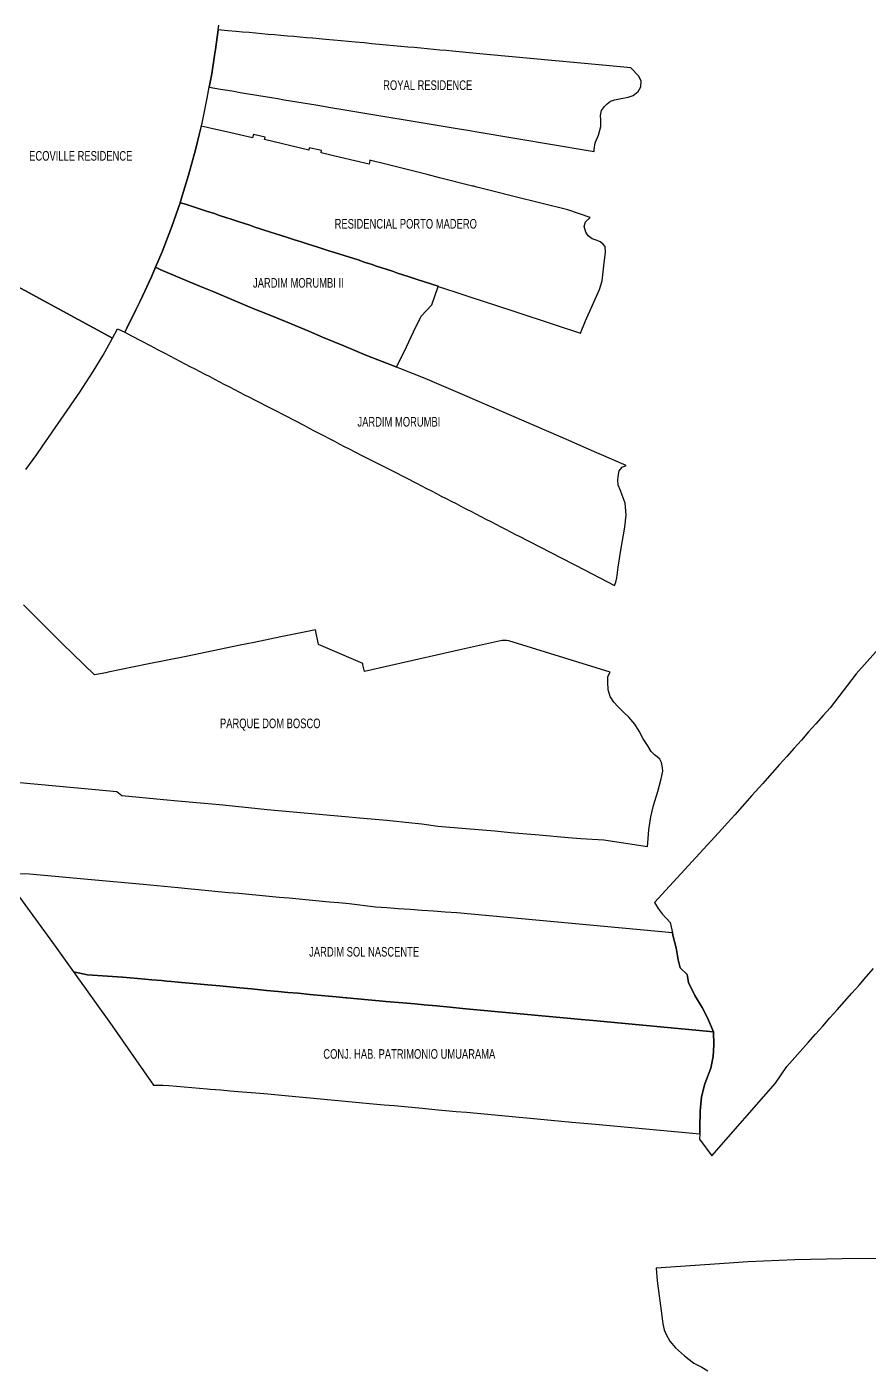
# Model space of a CAD drawing. Header units: millimetres. Extents: x 247112 to 276794, y 7363827 to 7397094.
# Drawn here: x 266880 to 267802, y 7368432 to 7369901 of the extents above; entities that cross this region are included whole.
import ezdxf
from ezdxf.enums import TextEntityAlignment as Align

# ---------------------------------------------------------------- set-up
doc = ezdxf.new("R2010")
doc.units = ezdxf.units.MM
doc.layers.add('BAIRRO', color=3, linetype='Continuous')
doc.styles.add('GEOMAIS', font='', dxfattribs={"width": 0.7, "height": 0.2})
doc.styles.get('GEOMAIS').set_extended_font_data('Arial')

msp = doc.modelspace()

# ---------------------------------------------------------------- linework, layer by layer
at = {"layer": 'BAIRRO'}
for points in [[(266839.55211, 7369632.99308), (266973.4747, 7369560.2773), (266978.90757, 7369570.71894), (266986.97574, 7369566.87727), (266989.11597, 7369571.2473), (266999.04716, 7369591.52532), (267003.61803, 7369600.85835), (267016.17073, 7369627.67264), (267020.56442, 7369637.98794), (267027.7729, 7369654.91169), (267038.41021, 7369682.54182), (267047.40916, 7369708.71645), (267048.68676, 7369712.43251), (267056.78468, 7369738.80708), (267064.45024, 7369766.6945), (267071.2661, 7369794.80167), (267071.48489, 7369795.84062), (267077.22598, 7369823.10272), (267079.44822, 7369835.31479), (267082.06115, 7369849.67391), (267085.20104, 7369869.73752), (267086.23692, 7369876.35669), (267089.07097, 7369897.9544), (267089.75072, 7369903.13468)], [(266878.4627, 7369416.68013), (266890.74115, 7369433.26974), (266896.97539, 7369442.05216), (266937.81797, 7369501.44959), (266941.13527, 7369506.42249), (266952.46905, 7369524.03753), (266963.25231, 7369541.99487), (266973.4747, 7369560.2773), (266839.55211, 7369632.99308)], [(266780.80843, 7369082.52837), (266954.97186, 7369066.26367), (266978.30075, 7369064.08504), (266983.60522, 7369059.84443), (267029.17065, 7369055.57763), (267045.11528, 7369054.08456), (267073.89966, 7369051.38916), (267090.75043, 7369050.04196), (267122.20001, 7369046.75395), (267142.96069, 7369044.58345), (267228.06876, 7369036.94674), (267243.807, 7369035.52021), (267273.78836, 7369032.84928), (267301.08552, 7369030.04425), (267312.07451, 7369028.91503), (267329.70142, 7369026.47181), (267360.47579, 7369023.76866), (267391.91886, 7369021.00676), (267409.16252, 7369019.49212), (267440.47175, 7369016.74198), (267472.28498, 7369013.94758), (267486.11757, 7369012.73255), (267511.26039, 7369011.28673), (267559.0236, 7369004.1557), (267559.42596, 7369008.17935), (267560.67007, 7369022.38295), (267562.84726, 7369036.58655), (267565.75019, 7369048.8203), (267570.31193, 7369064.37169), (267574.04426, 7369078.05691), (267575.70308, 7369086.62313), (267575.63828, 7369090.25179), (267574.34233, 7369095.95396), (267572.4632, 7369099.71221), (267569.67691, 7369102.23931), (267566.76103, 7369104.50722), (267563.26197, 7369108.07108), (267559.33478, 7369114.16089), (267554.27248, 7369121.97129), (267550.078, 7369130.36024), (267545.16034, 7369137.88138), (267538.50703, 7369145.54714), (267532.72155, 7369150.89872), (267526.64679, 7369157.26275), (267522.16304, 7369161.89114), (267518.25783, 7369168.25518), (267516.08828, 7369175.3424), (267515.50973, 7369183.87599), (267515.50654, 7369189.93083), (267518.13754, 7369195.03016), (267432.0225, 7369221.46304), (267432.0225, 7369221.46304), (267407.39206, 7369229.02332), (267404.80165, 7369229.5214), (267402.16747, 7369229.66063), (267400.19286, 7369229.52772), (267398.24234, 7369229.19274), (267355.62493, 7369219.59489), (267281.25798, 7369202.84674), (267249.19631, 7369195.62615), (267247.61414, 7369202.96397), (267247.32928, 7369204.2851), (267199.12533, 7369225.19462), (267195.60931, 7369241.29247), (267187.04774, 7369239.52832), (267157.61959, 7369233.46453), (267128.48994, 7369227.46224), (267113.12132, 7369224.29547), (267083.82711, 7369218.25928), (267054.20429, 7369212.15537), (267011.48018, 7369203.4326), (266968.83078, 7369194.79676), (266966.11128, 7369194.24611), (266953.87038, 7369191.76751), (266930.12682, 7369215.03068), (266918.60752, 7369225.81771), (266897.21013, 7369247.2151), (266875.95526, 7369268.46996)], [(267826.85136, 7369237.02439), (267787.66373, 7369193.11895), (267758.94647, 7369155.74211), (267751.45505, 7369147.3488), (267743.46441, 7369138.39617), (267735.47377, 7369129.44353), (267727.48314, 7369120.49089), (267719.4925, 7369111.53826), (267711.50186, 7369102.58562), (267703.51122, 7369093.63299), (267695.52058, 7369084.68035), (267684.86639, 7369072.7435), (267673.2051, 7369059.6783), (267662.55091, 7369047.74145), (267654.56027, 7369038.78882), (267646.56963, 7369029.83618), (267640.65485, 7369023.20933), (267566.78695, 7368942.65618), (267570.93398, 7368936.02092), (267575.1847, 7368930.42242), (267584.00229, 7368920.9803), (267586.33611, 7368909.6781), (267586.92081, 7368906.84652), (267590.5702, 7368893.24425), (267592.56078, 7368879.97373), (267594.88312, 7368871.18201), (267602.63498, 7368863.82137), (267604.0066, 7368855.09151), (267610.97362, 7368840.99159), (267618.93593, 7368827.88696), (267624.72886, 7368816.55971), (267631.41412, 7368801.18614), (267631.87428, 7368787.07483), (267631.04487, 7368774.30196), (267628.39077, 7368761.3632), (267621.92139, 7368744.11153), (267618.10612, 7368730.01161), (267616.77907, 7368714.25287), (267616.4473, 7368696.33768), (267616.23334, 7368689.54425), (267616.04919, 7368683.69751), (267629.37888, 7368665.61662), (267699.16591, 7368745.14251), (267711.70635, 7368763.20501), (267734.93963, 7368789.47432), (267742.89296, 7368798.46697), (267750.8463, 7368807.45962), (267758.79964, 7368816.45227), (267766.75298, 7368825.44492), (267774.70632, 7368834.43757), (267782.65965, 7368843.43022), (267790.61299, 7368852.42287), (267798.56633, 7368861.41552), (267806.51967, 7368870.40817)], [(266853.12102, 7368974.29268), (266910.78642, 7368894.77783), (266930.71748, 7368866.93924), (266946.11342, 7368863.65076), (266984.46347, 7368860.84842), (267001.16148, 7368859.66596), (267016.53672, 7368858.24431), (267027.25918, 7368857.25287), (267032.92619, 7368856.72887), (267038.22187, 7368856.23921), (267048.96666, 7368855.2457), (267061.7486, 7368854.06383), (267077.91103, 7368852.60709), (267091.01024, 7368851.42748), (267101.74368, 7368850.46092), (267112.93038, 7368849.45354), (267125.77906, 7368848.2965), (267141.98106, 7368846.47948), (267154.82822, 7368845.32258), (267165.5726, 7368844.35503), (267176.80461, 7368843.34357), (267189.64518, 7368842.18726), (267205.79015, 7368840.71449), (267218.1777, 7368839.56782), (267229.10683, 7368838.55614), (267230.02866, 7368838.47081), (267241.77974, 7368837.38306), (267253.43455, 7368836.30421), (267265.2079, 7368835.21439), (267272.74676, 7368834.51654), (267291.45352, 7368832.91792), (267304.50234, 7368831.71003), (267314.69335, 7368830.76668), (267328.13795, 7368829.52216), (267343.14085, 7368828.10859), (267356.4469, 7368826.86591), (267368.4513, 7368825.74479), (267380.29974, 7368824.63824), (267392.14818, 7368823.53168), (267403.99662, 7368822.42513), (267415.84506, 7368821.31857), (267427.6935, 7368820.21202), (267439.54194, 7368819.10547), (267451.39038, 7368817.99891), (267463.23882, 7368816.89236), (267475.08727, 7368815.78581), (267486.61709, 7368814.70901), (267499.56077, 7368813.50017), (267631.41412, 7368801.18614), (267624.72886, 7368816.55971), (267618.93593, 7368827.88696), (267610.97362, 7368840.99159), (267604.0066, 7368855.09151), (267602.63498, 7368863.82137), (267594.88312, 7368871.18201), (267592.56078, 7368879.97373), (267590.5702, 7368893.24425), (267586.92081, 7368906.84652), (267586.33611, 7368909.6781), (267586.33611, 7368909.6781), (267350.548, 7368931.35047), (267337.55675, 7368932.28509), (267324.79138, 7368933.20346), (267311.9668, 7368934.12609), (267299.22133, 7368935.04303), (267286.15288, 7368935.98321), (267273.74588, 7368936.8758), (267261.26582, 7368937.77364), (267232.47654, 7368941.23952), (267221.26094, 7368942.28364), (267210.59539, 7368943.27654), (267199.59751, 7368944.30038), (267188.75495, 7368945.30977), (267177.8224, 7368946.32753), (267166.69012, 7368947.36389), (267155.8748, 7368948.37073), (267145.01879, 7368949.38137), (267133.96644, 7368950.41029), (267122.81778, 7368951.44817), (267111.91167, 7368952.46347), (267100.91379, 7368953.48731), (267089.08899, 7368954.58813), (267078.51148, 7368955.57284), (267067.20185, 7368956.62571), (267055.97654, 7368957.67073), (267045.41446, 7368958.654), (267007.06229, 7368962.37849), (266950.56703, 7368967.48379), (266882.81853, 7368973.79081), (266864.44288, 7368973.95173)], [(268020.91811, 7368553.15797), (267772.00716, 7368552.71586), (267720.35377, 7368551.79335), (267668.74518, 7368549.45302), (267668.74518, 7368549.45302), (267648.5096, 7368548.14733), (267568.42069, 7368542.54613), (267569.82939, 7368528.65771), (267574.04756, 7368495.93587), (267575.80375, 7368481.75121), (267577.28976, 7368474.99661), (267579.45124, 7368469.99821), (267583.63909, 7368462.43306), (267589.71823, 7368455.27319), (267599.44485, 7368446.6273), (267609.71184, 7368438.52178), (267618.49281, 7368434.06375), (267624.97723, 7368430.14608)]]:
    msp.add_lwpolyline(points, dxfattribs=at)
for points in [[(267540.67005, 7369856.18837), (267509.93103, 7369859.07168), (267430.81928, 7369866.49234), (267387.30597, 7369870.57387), (267363.99277, 7369872.76064), (267352.76677, 7369873.81364), (267345.7817, 7369874.46884), (267338.79663, 7369875.12403), (267331.81156, 7369875.77923), (267324.8265, 7369876.43443), (267317.84143, 7369877.08963), (267310.85636, 7369877.74482), (267303.87129, 7369878.40002), (267296.88623, 7369879.05522), (267289.00308, 7369879.79466), (267281.11993, 7369880.53409), (267273.23678, 7369881.27353), (267265.35363, 7369882.01297), (267257.3707, 7369882.76177), (267248.88883, 7369883.55736), (267239.24183, 7369884.46225), (267223.87727, 7369885.83584), (267207.03511, 7369887.34153), (267199.84217, 7369887.98458), (267192.84903, 7369888.60977), (267185.8559, 7369889.23496), (267178.86276, 7369889.86014), (267171.86962, 7369890.48533), (267164.87649, 7369891.11052), (267157.88335, 7369891.73571), (267150.89021, 7369892.36089), (267143.89707, 7369892.98608), (267136.90394, 7369893.61127), (267129.9108, 7369894.23645), (267122.91766, 7369894.86164), (267115.92453, 7369895.48683), (267108.93139, 7369896.11201), (267099.84106, 7369896.92469), (267089.07097, 7369897.9544), (267086.23692, 7369876.35669), (267085.20104, 7369869.73752), (267082.06115, 7369849.67391), (267079.44822, 7369835.31479), (267091.87303, 7369833.04078), (267099.32923, 7369831.79834), (267106.23404, 7369830.64779), (267113.13884, 7369829.49723), (267119.94501, 7369828.36311), (267126.94845, 7369827.19612), (267133.75462, 7369826.062), (267140.75806, 7369824.89501), (267147.66287, 7369823.74445), (267149.61575, 7369823.41904), (267154.56767, 7369822.5939), (267161.47248, 7369821.44334), (267168.37728, 7369820.29279), (267175.28209, 7369819.14223), (267182.18689, 7369817.99168), (267189.09169, 7369816.84112), (267195.9965, 7369815.69057), (267218.73063, 7369811.90235), (267221.08495, 7369811.51005), (267350.58327, 7369789.93159), (267362.31713, 7369787.97636), (267370.43874, 7369786.62306), (267416.14294, 7369779.04143), (267494.30887, 7369765.98501), (267500.72766, 7369764.91285), (267500.654, 7369766.93858), (267501.88664, 7369774.08788), (267505.33802, 7369782.71634), (267507.92656, 7369792.20765), (267507.91817, 7369798.96284), (267507.71834, 7369804.23856), (267508.83743, 7369809.67414), (267511.99486, 7369813.9107), (267515.03565, 7369816.98575), (267518.62457, 7369819.67744), (267522.94759, 7369821.14563), (267530.207, 7369822.69539), (267537.79267, 7369824.08202), (267543.42075, 7369826.20275), (267548.99884, 7369830.55006), (267551.9001, 7369835.51028), (267552.18086, 7369841.59355), (267549.74755, 7369847.30247), (267540.67005, 7369856.18837)], [(267070.68287, 7369792.39656), (267064.45024, 7369766.6945), (267056.78468, 7369738.80708), (267048.68676, 7369712.43251), (267047.40916, 7369708.71645), (267053.46962, 7369707.19305), (267063.35985, 7369703.8963), (267077.58711, 7369699.15389), (267083.87741, 7369697.07801), (267090.6693, 7369694.84326), (267091.83121, 7369694.46096), (267097.55033, 7369692.57918), (267104.36988, 7369690.33533), (267111.03273, 7369688.14304), (267118.10221, 7369685.81695), (267123.70078, 7369683.97484), (267129.38721, 7369682.10382), (267135.14385, 7369680.2097), (267138.42685, 7369679.12949), (267152.43241, 7369674.52121), (267158.13902, 7369672.70977), (267163.80676, 7369670.91228), (267169.47321, 7369669.1152), (267173.97762, 7369667.68666), (267175.37448, 7369667.24365), (267180.98708, 7369665.46365), (267186.69596, 7369663.65311), (267192.42498, 7369661.83619), (267198.13288, 7369660.02596), (267203.87582, 7369658.20463), (267210.24986, 7369656.18314), (267216.62331, 7369654.16184), (267227.14035, 7369650.82642), (267242.23329, 7369646.00026), (267250.13633, 7369643.40092), (267256.46095, 7369641.32073), (267262.45674, 7369639.34869), (267268.31273, 7369637.42263), (267274.01243, 7369635.54798), (267279.86066, 7369633.62448), (267285.56022, 7369631.74987), (267291.25978, 7369629.87526), (267291.4533, 7369629.81161), (267296.95934, 7369628.00066), (267302.44682, 7369626.1958), (267308.14638, 7369624.3212), (267313.87931, 7369622.43562), (267329.88557, 7369617.1711), (267330.04926, 7369617.11726), (267337.94069, 7369614.52173), (267349.34043, 7369610.77231), (267363.678, 7369606.05663), (267411.76714, 7369590.23993), (267458.93778, 7369574.72532), (267485.72593, 7369565.9146), (267491.28596, 7369579.33117), (267506.57066, 7369613.59849), (267509.40573, 7369623.0898), (267511.25468, 7369639.60714), (267513.10364, 7369654.52205), (267512.61058, 7369660.68524), (267510.26857, 7369663.5203), (267507.43351, 7369665.86232), (267504.10538, 7369667.34148), (267498.43525, 7369669.06717), (267493.99776, 7369672.39529), (267491.40922, 7369676.33973), (267489.93005, 7369682.62618), (267491.16269, 7369687.68), (267496.46303, 7369692.61055), (267471.7138, 7369700.85039), (267412.76081, 7369715.63176), (267391.21518, 7369721.03393), (267372.23467, 7369725.79294), (267368.91457, 7369726.62539), (267367.64616, 7369726.94342), (267331.42097, 7369736.02622), (267317.87097, 7369739.42363), (267269.61591, 7369751.52269), (267257.67425, 7369754.51684), (267255.31456, 7369755.10849), (267254.26611, 7369750.80022), (267223.20326, 7369758.13605), (267201.78282, 7369763.19472), (267202.39173, 7369765.71457), (267188.88434, 7369768.90449), (267188.31303, 7369766.37576), (267140.02749, 7369777.77891), (267140.58825, 7369780.44816), (267127.77432, 7369783.27656), (267126.91081, 7369779.82369), (267098.12805, 7369786.25967), (267083.41612, 7369789.54933), (267077.11373, 7369790.95858), (267070.68287, 7369792.39656)], [(267038.41021, 7369682.54182), (267027.7729, 7369654.91169), (267020.56442, 7369637.98794), (267026.53907, 7369635.28475), (267049.69983, 7369625.55042), (267071.55205, 7369616.36607), (267084.43423, 7369611.04486), (267106.49424, 7369601.69562), (267128.10166, 7369592.53819), (267141.22513, 7369587.57712), (267164.72398, 7369577.78378), (267188.29617, 7369568.00336), (267203.53635, 7369561.5253), (267226.71325, 7369551.91715), (267250.64489, 7369541.99612), (267264.03591, 7369536.7712), (267282.91071, 7369529.31437), (267284.46225, 7369528.70141), (267295.24155, 7369551.03633), (267303.07786, 7369567.27335), (267311.47578, 7369584.67401), (267323.19088, 7369597.00283), (267330.04926, 7369617.11726), (267329.88557, 7369617.1711), (267313.87931, 7369622.43562), (267308.14638, 7369624.3212), (267302.44682, 7369626.1958), (267296.95934, 7369628.00066), (267291.4533, 7369629.81161), (267291.25978, 7369629.87526), (267285.56022, 7369631.74987), (267279.86066, 7369633.62448), (267274.01243, 7369635.54798), (267268.31273, 7369637.42263), (267262.45674, 7369639.34869), (267256.46095, 7369641.32073), (267250.13633, 7369643.40092), (267242.23329, 7369646.00026), (267227.14035, 7369650.82642), (267216.62331, 7369654.16184), (267210.24986, 7369656.18314), (267203.87582, 7369658.20463), (267198.13288, 7369660.02596), (267192.42498, 7369661.83619), (267186.69596, 7369663.65311), (267180.98708, 7369665.46365), (267175.37448, 7369667.24365), (267173.97762, 7369667.68666), (267169.47321, 7369669.1152), (267163.80676, 7369670.91228), (267158.13902, 7369672.70977), (267152.43241, 7369674.52121), (267138.42685, 7369679.12949), (267135.14385, 7369680.2097), (267129.38721, 7369682.10382), (267123.70078, 7369683.97484), (267118.10221, 7369685.81695), (267111.03273, 7369688.14304), (267104.36988, 7369690.33533), (267097.55033, 7369692.57918), (267091.83121, 7369694.46096), (267090.6693, 7369694.84326), (267083.87741, 7369697.07801), (267077.58711, 7369699.15389), (267063.35985, 7369703.8963), (267053.46962, 7369707.19305), (267047.40916, 7369708.71645), (267038.41021, 7369682.54182)], [(267523.11096, 7369289.75703), (267524.24713, 7369293.20922), (267525.41801, 7369297.99921), (267526.80179, 7369309.8145), (267530.05376, 7369328.33267), (267534.12688, 7369353.74115), (267535.75127, 7369367.19698), (267534.66026, 7369379.80424), (267531.266, 7369388.65357), (267529.44764, 7369393.74497), (267526.95217, 7369399.58145), (267526.78163, 7369405.3799), (267527.29326, 7369411.09308), (267528.12892, 7369415.30548), (267531.35217, 7369419.12564), (267535.77124, 7369421.08158), (267492.76566, 7369439.7021), (267475.41969, 7369447.21256), (267359.28644, 7369497.49587), (267315.8984, 7369516.282), (267288.13372, 7369527.25093), (267284.46225, 7369528.70141), (267282.91071, 7369529.31437), (267264.03591, 7369536.7712), (267250.64489, 7369541.99612), (267226.71325, 7369551.91715), (267203.53635, 7369561.5253), (267188.29617, 7369568.00336), (267164.72398, 7369577.78378), (267141.22513, 7369587.57712), (267128.10166, 7369592.53819), (267106.49424, 7369601.69562), (267084.43423, 7369611.04486), (267071.55205, 7369616.36607), (267049.69983, 7369625.55042), (267026.53907, 7369635.28475), (267020.56442, 7369637.98794), (267016.17073, 7369627.67264), (267003.61803, 7369600.85835), (266999.04716, 7369591.52532), (266989.11597, 7369571.2473), (266986.97574, 7369566.87727), (266994.27721, 7369563.05921), (267014.65978, 7369552.40082), (267022.81006, 7369548.13891), (267030.92608, 7369543.8949), (267036.37005, 7369541.04816), (267041.90417, 7369538.15428), (267047.24397, 7369535.36201), (267052.7029, 7369532.50744), (267058.28245, 7369529.5898), (267063.53474, 7369526.84329), (267069.05175, 7369523.95836), (267074.512, 7369521.1031), (267079.88624, 7369518.29282), (267085.30841, 7369515.45748), (267090.6349, 7369512.67217), (267096.2034, 7369509.76031), (267101.50251, 7369506.98931), (267107.00368, 7369504.11266), (267112.4403, 7369501.33567), (267117.88015, 7369498.57559), (267123.32, 7369495.8155), (267128.36531, 7369493.2556), (267134.68861, 7369490.04727), (267141.09596, 7369486.79629), (267149.63811, 7369482.46215), (267162.43461, 7369475.78502), (267183.52025, 7369464.78267), (267188.92909, 7369461.96037), (267194.33794, 7369459.13807), (267199.92412, 7369456.22324), (267205.33297, 7369453.40094), (267210.74182, 7369450.57864), (267216.328, 7369447.6638), (267221.73685, 7369444.8415), (267227.14569, 7369442.0192), (267232.3772, 7369439.28943), (267245.82916, 7369432.27029), (267281.58766, 7369414.33532), (267306.30079, 7369401.58824), (267311.72212, 7369398.7919), (267317.14345, 7369395.99557), (267322.56478, 7369393.19923), (267327.98611, 7369390.4029), (267333.40744, 7369387.60656), (267338.82877, 7369384.81023), (267344.07235, 7369382.10557), (267349.49368, 7369379.30924), (267354.91501, 7369376.5129), (267360.33634, 7369373.71657), (267365.75767, 7369370.92023), (267371.26788, 7369368.07806), (267376.68921, 7369365.28172), (267382.11054, 7369362.48539), (267387.53187, 7369359.68905), (267392.9532, 7369356.89272), (267398.37453, 7369354.09638), (267403.79586, 7369351.30005), (267409.21719, 7369348.50371), (267414.7274, 7369345.66153), (267420.05985, 7369342.91104), (267426.1033, 7369339.79381), (267432.14675, 7369336.67659), (267438.1902, 7369333.55936), (267444.23365, 7369330.44214), (267450.2771, 7369327.32491), (267456.32055, 7369324.20768), (267462.364, 7369321.09046), (267480.12742, 7369311.92804), (267498.44145, 7369302.48163), (267523.11096, 7369289.75703)], [(267631.41412, 7368801.18614), (267499.56077, 7368813.50017), (267486.61709, 7368814.70901), (267475.08727, 7368815.78581), (267463.23882, 7368816.89236), (267451.39038, 7368817.99891), (267439.54194, 7368819.10547), (267427.6935, 7368820.21202), (267415.84506, 7368821.31857), (267403.99662, 7368822.42513), (267392.14818, 7368823.53168), (267380.29974, 7368824.63824), (267368.4513, 7368825.74479), (267356.4469, 7368826.86591), (267343.14085, 7368828.10859), (267328.13795, 7368829.52216), (267314.69335, 7368830.76668), (267304.50234, 7368831.71003), (267291.45352, 7368832.91792), (267272.74676, 7368834.51654), (267265.2079, 7368835.21439), (267253.43455, 7368836.30421), (267241.77974, 7368837.38306), (267230.02866, 7368838.47081), (267229.10683, 7368838.55614), (267218.1777, 7368839.56782), (267205.79015, 7368840.71449), (267189.64518, 7368842.18726), (267176.80461, 7368843.34357), (267165.5726, 7368844.35503), (267154.82822, 7368845.32258), (267141.98106, 7368846.47948), (267125.77906, 7368848.2965), (267112.93038, 7368849.45354), (267101.74368, 7368850.46092), (267091.01024, 7368851.42748), (267077.91103, 7368852.60709), (267061.7486, 7368854.06383), (267048.96666, 7368855.2457), (267038.22187, 7368856.23921), (267032.92619, 7368856.72887), (267027.25918, 7368857.25287), (267016.53672, 7368858.24431), (267001.16148, 7368859.66596), (266984.46347, 7368860.84842), (266946.11342, 7368863.65076), (266930.71748, 7368866.93924), (266973.14285, 7368807.68183), (266996.34511, 7368774.35582), (267018.35845, 7368742.7375), (267028.4726, 7368742.83813), (267035.05787, 7368742.28977), (267077.01457, 7368738.79598), (267080.48469, 7368738.50702), (267092.01028, 7368737.54727), (267102.40709, 7368736.68151), (267115.41827, 7368735.59805), (267130.4288, 7368734.35466), (267143.3746, 7368733.16054), (267154.82665, 7368732.10421), (267166.27871, 7368731.04788), (267177.73076, 7368729.99155), (267189.76193, 7368728.8818), (267201.21373, 7368727.82549), (267212.66552, 7368726.76918), (267224.11732, 7368725.71287), (267235.66869, 7368724.64738), (267247.22007, 7368723.58189), (267258.77144, 7368722.51639), (267270.67181, 7368721.41871), (267281.8742, 7368720.38541), (267293.65218, 7368719.29901), (267312.33589, 7368717.57563), (267329.79154, 7368715.96553), (267338.038, 7368715.20488), (267349.59114, 7368714.13923), (267361.14231, 7368713.07375), (267372.69348, 7368712.00828), (267384.25058, 7368710.94226), (267395.80372, 7368709.8766), (267407.35854, 7368708.81079), (267418.737, 7368707.76125), (267430.50637, 7368706.67565), (267442.05804, 7368705.61013), (267453.51013, 7368704.55379), (267464.96222, 7368703.49746), (267476.4136, 7368702.44119), (267489.35865, 7368701.24714), (267502.24191, 7368700.05878), (267616.23334, 7368689.54425), (267616.4473, 7368696.33768), (267616.77907, 7368714.25287), (267618.10612, 7368730.01161), (267621.92139, 7368744.11153), (267628.39077, 7368761.3632), (267631.04487, 7368774.30196), (267631.87428, 7368787.07483), (267631.41412, 7368801.18614)]]:
    msp.add_lwpolyline(points, close=True, dxfattribs=at)

# ---------------------------------------------------------------- texts
at = {"layer": 'BAIRRO', "style": 'GEOMAIS', "width": 0.7}
for s, p in [('ROYAL RESIDENCE', (267318.52479, 7369837.38513)), ('ECOVILLE RESIDENCE', (266938.76407, 7369760.00962)), ('RESIDENCIAL PORTO MADERO', (267294.51038, 7369685.64259)), ('JARDIM MORUMBI II', (267176.92816, 7369620.97451)), ('JARDIM MORUMBI', (267286.97332, 7369468.90467)), ('PARQUE DOM BOSCO', (267146.17699, 7369137.43971)), ('JARDIM SOL NASCENTE', (267248.94105, 7368888.81933)), ('CONJ. HAB. PATRIMONIO UMUARAMA', (267298.36725, 7368776.98367))]:
    msp.add_text(s, height=10.5, dxfattribs=at).set_placement(p, align=Align.MIDDLE)

doc.saveas('drawing.dxf')
